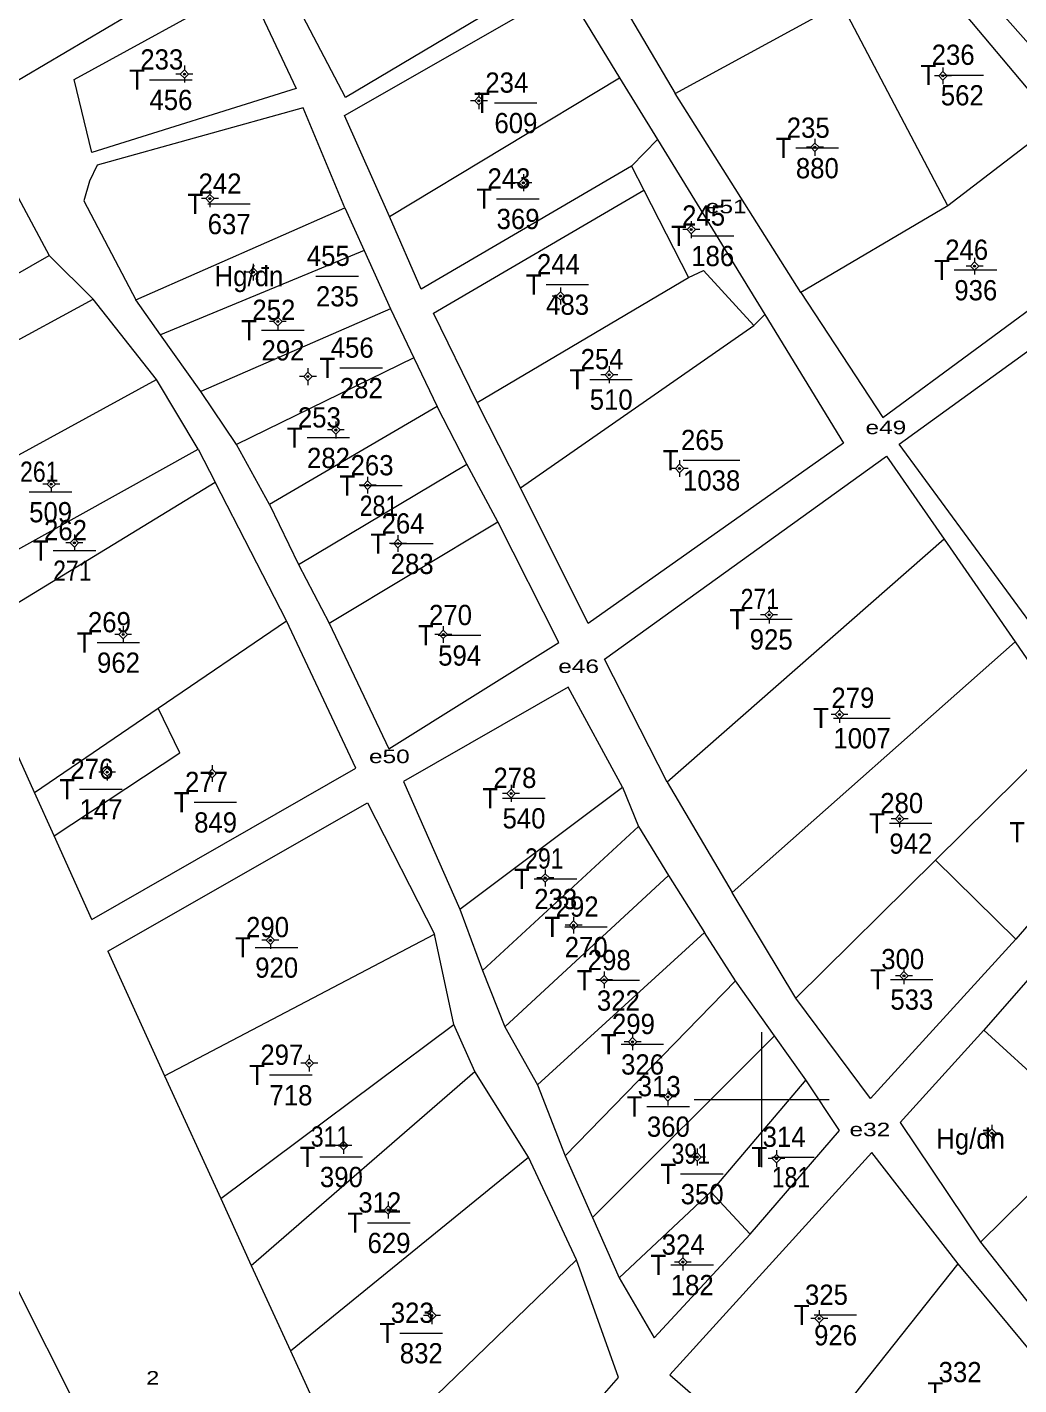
# Model space of a CAD drawing. Header units: metres. Extents: x 399630 to 400794, y 49521 to 50842.
# Drawn here: x 400091.2 to 400238.1, y 49757.8 to 49958.9 of the extents above; entities that cross this region are included whole.
import ezdxf
from ezdxf.enums import TextEntityAlignment as Align

# ---------------------------------------------------------------- set-up
doc = ezdxf.new("R2010")
doc.units = ezdxf.units.M
doc.header["$LTSCALE"] = 1.2
for name, color, linetype, lineweight in [('11', 7, 'Continuous', 13), ('15', 7, 'Continuous', 13), ('22', 7, 'Continuous', 13), ('63', 7, 'Continuous', 13)]:
    doc.layers.add(name, color=color, linetype=linetype, lineweight=lineweight)
doc.layers.add('50', color=7, linetype='Continuous')

msp = doc.modelspace()

# ---------------------------------------------------------------- hatches: boundary and pattern name
at = {"layer": '11'}
for points in [[(400114.674, 49951.917, 1), (400114.374, 49951.917, 1)], [(400226.981, 49951.661, 1), (400226.681, 49951.661, 1)], [(400158.284, 49947.97, 1), (400157.984, 49947.97, 1)], [(400208.027, 49941.07, 1), (400207.727, 49941.07, 1)], [(400164.859, 49935.821, 1), (400164.559, 49935.821, 1)], [(400118.45, 49933.468, 1), (400118.15, 49933.468, 1)], [(400189.723, 49928.88, 1), (400189.423, 49928.88, 1)], [(400124.877, 49922.571, 1), (400124.577, 49922.571, 1)], [(400231.672, 49923.473, 1), (400231.372, 49923.473, 1)], [(400170.36, 49919.042, 1), (400170.06, 49919.042, 1)], [(400128.512, 49915.273, 1), (400128.212, 49915.273, 1)], [(400132.966, 49907.113, 1), (400132.666, 49907.113, 1)], [(400177.578, 49907.378, 1), (400177.278, 49907.378, 1)], [(400137.092, 49899.197, 1), (400136.792, 49899.197, 1)], [(400187.992, 49893.497, 1), (400187.692, 49893.497, 1)], [(400094.964, 49891.189, 1), (400094.664, 49891.189, 1)], [(400141.802, 49891.03, 1), (400141.502, 49891.03, 1)], [(400098.383, 49882.479, 1), (400098.083, 49882.479, 1)], [(400146.292, 49882.379, 1), (400145.992, 49882.379, 1)], [(400201.244, 49871.799, 1), (400200.944, 49871.799, 1)], [(400105.606, 49868.91, 1), (400105.306, 49868.91, 1)], [(400153.014, 49868.91, 1), (400152.714, 49868.91, 1)], [(400211.674, 49857.058, 1), (400211.374, 49857.058, 1)], [(400103.241, 49848.525, 1), (400102.941, 49848.525, 1)], [(400118.792, 49848.317, 1), (400118.492, 49848.317, 1)], [(400163.043, 49845.358, 1), (400162.743, 49845.358, 1)], [(400220.568, 49841.614, 1), (400220.268, 49841.614, 1)], [(400168.103, 49832.841, 1), (400167.803, 49832.841, 1)], [(400172.296, 49825.843, 1), (400171.996, 49825.843, 1)], [(400127.399, 49823.595, 1), (400127.099, 49823.595, 1)], [(400176.815, 49817.754, 1), (400176.515, 49817.754, 1)], [(400221.214, 49818.351, 1), (400220.914, 49818.351, 1)], [(400181.032, 49808.56, 1), (400180.732, 49808.56, 1)], [(400133.161, 49805.4, 1), (400132.861, 49805.4, 1)], [(400186.264, 49800.4, 1), (400185.964, 49800.4, 1)], [(400234.229, 49795.039, 1), (400233.929, 49795.039, 1)], [(400138.223, 49793.208, 1), (400137.923, 49793.208, 1)], [(400190.569, 49791.497, 1), (400190.269, 49791.497, 1)], [(400202.338, 49791.257, 1), (400202.038, 49791.257, 1)], [(400144.861, 49783.65, 1), (400144.561, 49783.65, 1)], [(400188.469, 49775.941, 1), (400188.169, 49775.941, 1)], [(400151.325, 49768.011, 1), (400151.025, 49768.011, 1)], [(400208.669, 49767.57, 1), (400208.369, 49767.57, 1)]]:
    msp.add_hatch(color=256, dxfattribs=at).paths.add_polyline_path(points)

# ---------------------------------------------------------------- linework, layer by layer
for p, q in [((400114.52, 49953.17), (400114.52, 49952.54)), ((400226.83, 49952.91), (400226.83, 49952.29)), ((400113.9, 49951.92), (400113.27, 49951.92)), ((400114.52, 49951.29), (400114.52, 49950.67)), ((400115.77, 49951.92), (400115.15, 49951.92)), ((400226.21, 49951.66), (400225.58, 49951.66)), ((400226.83, 49951.04), (400226.83, 49950.41)), ((400228.08, 49951.66), (400227.46, 49951.66)), ((400158.13, 49949.22), (400158.13, 49948.6)), ((400157.51, 49947.97), (400156.88, 49947.97)), ((400158.13, 49947.35), (400158.13, 49946.72)), ((400159.38, 49947.97), (400158.76, 49947.97)), ((400207.25, 49941.07), (400206.63, 49941.07)), ((400207.88, 49942.32), (400207.88, 49941.69)), ((400207.88, 49940.44), (400207.88, 49939.82)), ((400209.13, 49941.07), (400208.5, 49941.07)), ((400164.71, 49937.07), (400164.71, 49936.45)), ((400118.3, 49934.72), (400118.3, 49934.09)), ((400164.08, 49935.82), (400163.46, 49935.82)), ((400164.71, 49935.2), (400164.71, 49934.57)), ((400165.96, 49935.82), (400165.33, 49935.82)), ((400117.68, 49933.47), (400117.05, 49933.47)), ((400118.3, 49932.84), (400118.3, 49932.22)), ((400119.55, 49933.47), (400118.93, 49933.47)), ((400188.95, 49928.88), (400188.32, 49928.88)), ((400189.57, 49930.13), (400189.57, 49929.51)), ((400190.82, 49928.88), (400190.2, 49928.88)), ((400189.57, 49928.26), (400189.57, 49927.63)), ((400231.52, 49924.72), (400231.52, 49924.1)), ((400124.1, 49922.57), (400123.48, 49922.57)), ((400124.73, 49923.82), (400124.73, 49923.2)), ((400125.98, 49922.57), (400125.35, 49922.57)), ((400230.9, 49923.47), (400230.27, 49923.47)), ((400231.52, 49922.85), (400231.52, 49922.22)), ((400232.77, 49923.47), (400232.15, 49923.47)), ((400124.73, 49921.95), (400124.73, 49921.32)), ((400170.21, 49920.29), (400170.21, 49919.67)), ((400169.59, 49919.04), (400168.96, 49919.04)), ((400170.21, 49918.42), (400170.21, 49917.79)), ((400171.46, 49919.04), (400170.84, 49919.04)), ((400128.36, 49916.52), (400128.36, 49915.9)), ((400127.74, 49915.27), (400127.11, 49915.27)), ((400128.36, 49914.65), (400128.36, 49914.02)), ((400129.61, 49915.27), (400128.99, 49915.27)), ((400132.82, 49908.36), (400132.82, 49907.74)), ((400177.43, 49908.63), (400177.43, 49908)), ((400132.19, 49907.11), (400131.57, 49907.11)), ((400132.82, 49906.49), (400132.82, 49905.86)), ((400134.07, 49907.11), (400133.44, 49907.11)), ((400176.8, 49907.38), (400176.18, 49907.38)), ((400177.43, 49906.75), (400177.43, 49906.13)), ((400178.68, 49907.38), (400178.05, 49907.38)), ((400136.94, 49900.45), (400136.94, 49899.82)), ((400136.32, 49899.2), (400135.69, 49899.2)), ((400136.94, 49898.57), (400136.94, 49897.95)), ((400138.19, 49899.2), (400137.57, 49899.2)), ((400187.84, 49894.75), (400187.84, 49894.12)), ((400094.81, 49892.44), (400094.81, 49891.81)), ((400141.65, 49892.28), (400141.65, 49891.65)), ((400187.22, 49893.5), (400186.59, 49893.5)), ((400187.84, 49892.87), (400187.84, 49892.25)), ((400189.09, 49893.5), (400188.47, 49893.5)), ((400094.19, 49891.19), (400093.56, 49891.19)), ((400094.81, 49890.56), (400094.81, 49889.94)), ((400096.06, 49891.19), (400095.44, 49891.19)), ((400141.03, 49891.03), (400140.4, 49891.03)), ((400141.65, 49890.4), (400141.65, 49889.78)), ((400142.9, 49891.03), (400142.28, 49891.03)), ((400097.61, 49882.48), (400096.98, 49882.48)), ((400098.23, 49883.73), (400098.23, 49883.1)), ((400099.48, 49882.48), (400098.86, 49882.48)), ((400145.52, 49882.38), (400144.89, 49882.38)), ((400146.14, 49883.63), (400146.14, 49883)), ((400147.39, 49882.38), (400146.77, 49882.38)), ((400098.23, 49881.85), (400098.23, 49881.23)), ((400146.14, 49881.75), (400146.14, 49881.13)), ((400201.09, 49873.05), (400201.09, 49872.42)), ((400105.46, 49870.16), (400105.46, 49869.53)), ((400152.86, 49870.16), (400152.86, 49869.54)), ((400200.47, 49871.8), (400199.84, 49871.8)), ((400201.09, 49871.17), (400201.09, 49870.55)), ((400202.34, 49871.8), (400201.72, 49871.8)), ((400104.83, 49868.91), (400104.21, 49868.91)), ((400105.46, 49868.28), (400105.46, 49867.66)), ((400106.71, 49868.91), (400106.08, 49868.91)), ((400152.24, 49868.91), (400151.61, 49868.91)), ((400152.86, 49868.29), (400152.86, 49867.66)), ((400154.11, 49868.91), (400153.49, 49868.91)), ((400211.52, 49858.31), (400211.52, 49857.68)), ((400210.9, 49857.06), (400210.27, 49857.06)), ((400211.52, 49856.43), (400211.52, 49855.81)), ((400212.77, 49857.06), (400212.15, 49857.06)), ((400102.47, 49848.52), (400101.84, 49848.52)), ((400103.09, 49849.77), (400103.09, 49849.15)), ((400103.09, 49847.9), (400103.09, 49847.27)), ((400104.34, 49848.52), (400103.72, 49848.52)), ((400118.02, 49848.32), (400117.39, 49848.32)), ((400118.64, 49849.57), (400118.64, 49848.94)), ((400119.89, 49848.32), (400119.27, 49848.32)), ((400118.64, 49847.69), (400118.64, 49847.07)), ((400162.89, 49846.61), (400162.89, 49845.98)), ((400162.27, 49845.36), (400161.64, 49845.36)), ((400162.89, 49844.73), (400162.89, 49844.11)), ((400164.14, 49845.36), (400163.52, 49845.36)), ((400220.42, 49842.86), (400220.42, 49842.24)), ((400219.79, 49841.61), (400219.17, 49841.61)), ((400220.42, 49840.99), (400220.42, 49840.36)), ((400221.67, 49841.61), (400221.04, 49841.61)), ((400167.95, 49834.09), (400167.95, 49833.47)), ((400167.33, 49832.84), (400166.7, 49832.84)), ((400167.95, 49832.22), (400167.95, 49831.59)), ((400169.2, 49832.84), (400168.58, 49832.84)), ((400171.52, 49825.84), (400170.9, 49825.84)), ((400172.15, 49827.09), (400172.15, 49826.47)), ((400173.4, 49825.84), (400172.77, 49825.84)), ((400127.25, 49824.85), (400127.25, 49824.22)), ((400172.15, 49825.22), (400172.15, 49824.59)), ((400126.62, 49823.6), (400126, 49823.6)), ((400127.25, 49822.97), (400127.25, 49822.35)), ((400128.5, 49823.6), (400127.87, 49823.6)), ((400176.04, 49817.75), (400175.42, 49817.75)), ((400176.67, 49819), (400176.67, 49818.38)), ((400177.92, 49817.75), (400177.29, 49817.75)), ((400220.44, 49818.35), (400219.81, 49818.35)), ((400221.06, 49819.6), (400221.06, 49818.98)), ((400221.06, 49817.73), (400221.06, 49817.1)), ((400222.31, 49818.35), (400221.69, 49818.35)), ((400176.67, 49817.13), (400176.67, 49816.5)), ((400180.88, 49809.81), (400180.88, 49809.18)), ((400180.26, 49808.56), (400179.63, 49808.56)), ((400180.88, 49807.93), (400180.88, 49807.31)), ((400182.13, 49808.56), (400181.51, 49808.56)), ((400133.01, 49806.65), (400133.01, 49806.02)), ((400132.39, 49805.4), (400131.76, 49805.4)), ((400133.01, 49804.77), (400133.01, 49804.15)), ((400134.26, 49805.4), (400133.64, 49805.4)), ((400186.11, 49801.65), (400186.11, 49801.03)), ((400185.49, 49800.4), (400184.86, 49800.4)), ((400186.11, 49799.78), (400186.11, 49799.15)), ((400187.36, 49800.4), (400186.74, 49800.4)), ((400234.08, 49796.29), (400234.08, 49795.66)), ((400138.07, 49794.46), (400138.07, 49793.83)), ((400233.45, 49795.04), (400232.83, 49795.04)), ((400234.08, 49794.41), (400234.08, 49793.79)), ((400235.33, 49795.04), (400234.7, 49795.04)), ((400137.45, 49793.21), (400136.82, 49793.21)), ((400138.07, 49792.58), (400138.07, 49791.96)), ((400139.32, 49793.21), (400138.7, 49793.21)), ((400190.42, 49792.75), (400190.42, 49792.12)), ((400202.19, 49792.51), (400202.19, 49791.88)), ((400189.79, 49791.5), (400189.17, 49791.5)), ((400190.42, 49790.87), (400190.42, 49790.25)), ((400191.67, 49791.5), (400191.04, 49791.5)), ((400201.56, 49791.26), (400200.94, 49791.26)), ((400202.19, 49790.63), (400202.19, 49790.01)), ((400203.44, 49791.26), (400202.81, 49791.26)), ((400144.09, 49783.65), (400143.46, 49783.65)), ((400144.71, 49784.9), (400144.71, 49784.27)), ((400145.96, 49783.65), (400145.34, 49783.65)), ((400144.71, 49783.02), (400144.71, 49782.4)), ((400187.69, 49775.94), (400187.07, 49775.94)), ((400188.32, 49777.19), (400188.32, 49776.57)), ((400189.57, 49775.94), (400188.94, 49775.94)), ((400188.32, 49775.32), (400188.32, 49774.69)), ((400150.55, 49768.01), (400149.93, 49768.01)), ((400151.18, 49769.26), (400151.18, 49768.64)), ((400152.43, 49768.01), (400151.8, 49768.01)), ((400207.89, 49767.57), (400207.27, 49767.57)), ((400208.52, 49768.82), (400208.52, 49768.19)), ((400209.77, 49767.57), (400209.14, 49767.57)), ((400151.18, 49767.39), (400151.18, 49766.76)), ((400208.52, 49766.94), (400208.52, 49766.32))]:
    msp.add_line(p, q, dxfattribs=at)
for points in [[(400114.52, 49952.54), (400113.9, 49951.92), (400114.52, 49951.29), (400115.15, 49951.92)], [(400226.83, 49952.29), (400226.21, 49951.66), (400226.83, 49951.04), (400227.46, 49951.66)], [(400158.13, 49948.6), (400157.51, 49947.97), (400158.13, 49947.35), (400158.76, 49947.97)], [(400207.88, 49941.69), (400207.25, 49941.07), (400207.88, 49940.44), (400208.5, 49941.07)], [(400164.71, 49936.45), (400164.08, 49935.82), (400164.71, 49935.2), (400165.33, 49935.82)], [(400118.3, 49934.09), (400117.68, 49933.47), (400118.3, 49932.84), (400118.93, 49933.47)], [(400189.57, 49929.51), (400188.95, 49928.88), (400189.57, 49928.26), (400190.2, 49928.88)], [(400124.73, 49923.2), (400124.1, 49922.57), (400124.73, 49921.95), (400125.35, 49922.57)], [(400231.52, 49924.1), (400230.9, 49923.47), (400231.52, 49922.85), (400232.15, 49923.47)], [(400170.21, 49919.67), (400169.59, 49919.04), (400170.21, 49918.42), (400170.84, 49919.04)], [(400128.36, 49915.9), (400127.74, 49915.27), (400128.36, 49914.65), (400128.99, 49915.27)], [(400132.82, 49907.74), (400132.19, 49907.11), (400132.82, 49906.49), (400133.44, 49907.11)], [(400177.43, 49908), (400176.8, 49907.38), (400177.43, 49906.75), (400178.05, 49907.38)], [(400136.94, 49899.82), (400136.32, 49899.2), (400136.94, 49898.57), (400137.57, 49899.2)], [(400187.84, 49894.12), (400187.22, 49893.5), (400187.84, 49892.87), (400188.47, 49893.5)], [(400094.81, 49891.81), (400094.19, 49891.19), (400094.81, 49890.56), (400095.44, 49891.19)], [(400141.65, 49891.65), (400141.03, 49891.03), (400141.65, 49890.4), (400142.28, 49891.03)], [(400098.23, 49883.1), (400097.61, 49882.48), (400098.23, 49881.85), (400098.86, 49882.48)], [(400146.14, 49883), (400145.52, 49882.38), (400146.14, 49881.75), (400146.77, 49882.38)], [(400201.09, 49872.42), (400200.47, 49871.8), (400201.09, 49871.17), (400201.72, 49871.8)], [(400105.46, 49869.53), (400104.83, 49868.91), (400105.46, 49868.28), (400106.08, 49868.91)], [(400152.86, 49869.54), (400152.24, 49868.91), (400152.86, 49868.29), (400153.49, 49868.91)], [(400211.52, 49857.68), (400210.9, 49857.06), (400211.52, 49856.43), (400212.15, 49857.06)], [(400103.09, 49849.15), (400102.47, 49848.52), (400103.09, 49847.9), (400103.72, 49848.52)], [(400118.64, 49848.94), (400118.02, 49848.32), (400118.64, 49847.69), (400119.27, 49848.32)], [(400162.89, 49845.98), (400162.27, 49845.36), (400162.89, 49844.73), (400163.52, 49845.36)], [(400220.42, 49842.24), (400219.79, 49841.61), (400220.42, 49840.99), (400221.04, 49841.61)], [(400167.95, 49833.47), (400167.33, 49832.84), (400167.95, 49832.22), (400168.58, 49832.84)], [(400172.15, 49826.47), (400171.52, 49825.84), (400172.15, 49825.22), (400172.77, 49825.84)], [(400127.25, 49824.22), (400126.62, 49823.6), (400127.25, 49822.97), (400127.87, 49823.6)], [(400176.67, 49818.38), (400176.04, 49817.75), (400176.67, 49817.13), (400177.29, 49817.75)], [(400221.06, 49818.98), (400220.44, 49818.35), (400221.06, 49817.73), (400221.69, 49818.35)], [(400180.88, 49809.18), (400180.26, 49808.56), (400180.88, 49807.93), (400181.51, 49808.56)], [(400133.01, 49806.02), (400132.39, 49805.4), (400133.01, 49804.77), (400133.64, 49805.4)], [(400186.11, 49801.03), (400185.49, 49800.4), (400186.11, 49799.78), (400186.74, 49800.4)], [(400234.08, 49795.66), (400233.45, 49795.04), (400234.08, 49794.41), (400234.7, 49795.04)], [(400138.07, 49793.83), (400137.45, 49793.21), (400138.07, 49792.58), (400138.7, 49793.21)], [(400190.42, 49792.12), (400189.79, 49791.5), (400190.42, 49790.87), (400191.04, 49791.5)], [(400202.19, 49791.88), (400201.56, 49791.26), (400202.19, 49790.63), (400202.81, 49791.26)], [(400144.71, 49784.27), (400144.09, 49783.65), (400144.71, 49783.02), (400145.34, 49783.65)], [(400188.32, 49776.57), (400187.69, 49775.94), (400188.32, 49775.32), (400188.94, 49775.94)], [(400151.18, 49768.64), (400150.55, 49768.01), (400151.18, 49767.39), (400151.8, 49768.01)], [(400208.52, 49768.19), (400207.89, 49767.57), (400208.52, 49766.94), (400209.14, 49767.57)]]:
    msp.add_lwpolyline(points, close=True, dxfattribs=at)
for centre in [(400114.524, 49951.917), (400226.831, 49951.661), (400158.134, 49947.97), (400207.877, 49941.07), (400164.709, 49935.821), (400118.3, 49933.468), (400189.573, 49928.88), (400124.727, 49922.571), (400231.522, 49923.473), (400170.21, 49919.042), (400128.362, 49915.273), (400132.816, 49907.113), (400177.428, 49907.378), (400136.942, 49899.197), (400187.842, 49893.497), (400094.814, 49891.189), (400141.652, 49891.03), (400098.233, 49882.479), (400146.142, 49882.379), (400201.094, 49871.799), (400105.456, 49868.91), (400152.864, 49868.91), (400211.524, 49857.058), (400103.091, 49848.525), (400118.642, 49848.317), (400162.893, 49845.358), (400220.418, 49841.614), (400167.953, 49832.841), (400172.146, 49825.843), (400127.249, 49823.595), (400176.665, 49817.754), (400221.064, 49818.351), (400180.882, 49808.56), (400133.011, 49805.4), (400186.114, 49800.4), (400234.079, 49795.039), (400138.073, 49793.208), (400190.419, 49791.497), (400202.188, 49791.257), (400144.711, 49783.65), (400188.319, 49775.941), (400151.175, 49768.011), (400208.519, 49767.57)]:
    msp.add_circle(centre, 0.15, dxfattribs=at)
at = {"layer": '15'}
for p, q in [((400109.35, 49951.09), (400115.65, 49951.09)), ((400226.52, 49951.78), (400232.82, 49951.78)), ((400160.43, 49947.66), (400166.73, 49947.66)), ((400205.06, 49940.98), (400211.36, 49940.98)), ((400117.97, 49932.7), (400124.27, 49932.7)), ((400160.75, 49933.46), (400167.05, 49933.46)), ((400189.57, 49927.97), (400195.87, 49927.97)), ((400228.52, 49922.9), (400234.82, 49922.9)), ((400134, 49922), (400140.3, 49922)), ((400168.08, 49920.76), (400174.38, 49920.76)), ((400125.94, 49914), (400132.24, 49914)), ((400137.54, 49908.4), (400143.84, 49908.4)), ((400174.54, 49906.7), (400180.84, 49906.7)), ((400132.68, 49898.06), (400138.98, 49898.06)), ((400188.35, 49894.72), (400196.75, 49894.72)), ((400140.48, 49890.98), (400146.78, 49890.98)), ((400091.54, 49890.02), (400097.84, 49890.02)), ((400145.07, 49882.36), (400151.37, 49882.36)), ((400095.09, 49881.36), (400101.39, 49881.36)), ((400198.23, 49871.17), (400204.53, 49871.17)), ((400152.1, 49868.79), (400158.4, 49868.79)), ((400101.59, 49867.73), (400107.89, 49867.73)), ((400210.62, 49856.53), (400219.02, 49856.53)), ((400099, 49846), (400105.3, 49846)), ((400115.96, 49844.06), (400122.26, 49844.06)), ((400161.63, 49844.67), (400167.93, 49844.67)), ((400218.9, 49840.93), (400225.2, 49840.93)), ((400166.32, 49832.72), (400172.62, 49832.72)), ((400170.84, 49825.6), (400177.14, 49825.6)), ((400125.01, 49822.56), (400131.31, 49822.56)), ((400219.05, 49817.82), (400225.35, 49817.82)), ((400175.6, 49817.68), (400181.9, 49817.68)), ((400179.18, 49808.21), (400185.48, 49808.21)), ((400127.12, 49803.65), (400133.42, 49803.65)), ((400183, 49799), (400189.3, 49799)), ((400134.59, 49791.54), (400140.89, 49791.54)), ((400201.49, 49791.5), (400207.79, 49791.5)), ((400188, 49789), (400194.3, 49789)), ((400141.64, 49781.77), (400147.94, 49781.77)), ((400186.54, 49775.53), (400192.84, 49775.53)), ((400207.76, 49768.1), (400214.06, 49768.1)), ((400146.42, 49765.43), (400152.72, 49765.43))]:
    msp.add_line(p, q, dxfattribs=at)
at = {"layer": '22'}
for p, q in [((400174.34, 49970.84), (400187.2, 49949.02)), ((400170.92, 49964.52), (400178.96, 49951.38)), ((400227.54, 49932.41), (400211.79, 49962.42)), ((400144.91, 49930.81), (400178.96, 49951.38)), ((400064.24, 49907.76), (400094.51, 49925.03)), ((400141.13, 49925.81), (400111, 49913.31)), ((400157.87, 49903.27), (400189.16, 49921.81)), ((400067.56, 49900.41), (400101.04, 49918.6)), ((400145.02, 49917.14), (400116.97, 49904.9)), ((400198.84, 49914.67), (400200.44, 49916.3)), ((400164.31, 49890.61), (400198.84, 49914.67)), ((400116.97, 49904.9), (400111, 49913.31)), ((400148.48, 49909.91), (400122.25, 49897.04)), ((400073.76, 49886.66), (400110.39, 49906.67)), ((400122.25, 49897.04), (400116.97, 49904.9)), ((400164.31, 49890.61), (400157.87, 49903.27)), ((400078.85, 49875.37), (400116.55, 49896.37)), ((400116.55, 49896.37), (400119.07, 49891.45)), ((400127.11, 49888.17), (400122.25, 49897.04)), ((400131.44, 49879.27), (400156.34, 49894.15)), ((400081.85, 49868.72), (400119.07, 49891.45)), ((400129.62, 49870.91), (400119.07, 49891.45)), ((400135.95, 49870.56), (400160.92, 49885.6)), ((400227.04, 49883.04), (400186.01, 49847.04)), ((400227.04, 49883.04), (400237.54, 49867.81)), ((400110.63, 49857.97), (400129.62, 49870.91)), ((400237.54, 49867.81), (400245.98, 49855.46)), ((400092.33, 49845.5), (400110.63, 49857.97)), ((400155.29, 49828.23), (400179.39, 49846.3)), ((400158.65, 49819.13), (400181.74, 49840.45)), ((400237.64, 49823.78), (400225.75, 49835.48)), ((400205.06, 49815.03), (400195.64, 49830.66)), ((400248.49, 49828.2), (400232.88, 49810.29)), ((400111.6, 49803.54), (400151.53, 49824.49)), ((400196.11, 49817.62), (400170.91, 49791.66)), ((400119.91, 49785.34), (400154.44, 49811.12)), ((400249.1, 49795.43), (400232.88, 49810.29)), ((400201.89, 49809.46), (400174.96, 49782.52)), ((400124.43, 49775.44), (400157.53, 49804.16)), ((400249.1, 49795.43), (400232.4, 49778.89)), ((400170.91, 49791.66), (400174.96, 49782.52)), ((400130.22, 49762.77), (400165.45, 49791.47)), ((400192.45, 49786.33), (400178.92, 49773.58)), ((400174.96, 49782.52), (400178.92, 49773.58)), ((400138.9, 49743.76), (400172.58, 49776.25))]:
    msp.add_line(p, q, dxfattribs=at)
for points in [[(400158.73, 49989.27), (400169.86, 49967.23), (400138.38, 49948.44), (400127.89, 49968.44)], [(400243.62, 49944.72), (400227.54, 49932.41), (400205.77, 49919.54), (400187.2, 49949.02), (400211.79, 49962.42), (400221.37, 49971.16)], [(400123.81, 49965.2), (400131.09, 49949.76), (400100.81, 49940.29), (400098.21, 49951.12)]]:
    msp.add_lwpolyline(points, close=True, dxfattribs=at)
for points in [[(400113.99, 49983.27), (400121.02, 49969.41), (400087.89, 49949.78), (400081.37, 49961.52)], [(400251.64, 49947.28), (400248.75, 49946.05), (400224.43, 49973.47)], [(400144.91, 49930.81), (400138.24, 49945.79), (400170.92, 49964.52)], [(400178.96, 49951.38), (400184.56, 49942.24), (400200.44, 49916.3)], [(400138.3, 49932.13), (400132.13, 49946.94), (400101.6, 49938.45), (400100.45, 49936.08), (400099.64, 49933.14), (400107.35, 49918.46)], [(400205.77, 49919.54), (400217.94, 49901.07), (400258.94, 49931.25), (400243.62, 49944.72)], [(400055.82, 49926.42), (400084.93, 49942.86), (400094.51, 49925.03)], [(400184.56, 49942.24), (400180.72, 49938.26), (400182.55, 49934.7), (400189.16, 49921.81)], [(400180.72, 49938.26), (400149.58, 49920.08), (400144.91, 49930.81)], [(400157.87, 49903.27), (400151.41, 49916.52), (400182.55, 49934.7)], [(400111, 49913.31), (400107.35, 49918.46), (400138.3, 49932.13)], [(400138.3, 49932.13), (400141.13, 49925.81), (400145.02, 49917.14), (400148.48, 49909.91), (400151.94, 49902.69)], [(400100.82, 49826.69), (400095.22, 49839.09), (400092.33, 49845.5), (400081.85, 49868.72), (400078.85, 49875.37), (400073.76, 49886.66), (400067.56, 49900.41), (400064.24, 49907.76), (400055.82, 49926.42)], [(400116.55, 49896.37), (400110.39, 49906.67), (400101.04, 49918.6), (400094.51, 49925.03)], [(400189.16, 49921.81), (400191.38, 49922.8), (400198.84, 49914.67)], [(400200.44, 49916.3), (400212.09, 49897.26), (400174.31, 49870.54), (400164.31, 49890.61)], [(400240.81, 49869.24), (400220.34, 49897.11), (400242.1, 49912.85), (400253.32, 49901.71)], [(400160.92, 49885.6), (400156.34, 49894.15), (400151.94, 49902.69), (400127.11, 49888.17), (400131.44, 49879.27), (400135.95, 49870.56)], [(400186.01, 49847.04), (400176.74, 49865.26), (400218.47, 49895.3), (400227.04, 49883.04)], [(400135.95, 49870.56), (400144.8, 49851.98), (400169.95, 49867.73), (400160.92, 49885.6)], [(400100.82, 49826.69), (400139.93, 49849.1), (400129.62, 49870.91)], [(400186.01, 49847.04), (400195.64, 49830.66), (400237.54, 49867.81)], [(400179.39, 49846.3), (400171.33, 49861.11), (400146.96, 49847.11), (400155.29, 49828.23)], [(400095.22, 49839.09), (400113.86, 49851.35), (400110.63, 49857.97)], [(400205.06, 49815.03), (400225.75, 49835.48), (400245.98, 49855.46)], [(400245.98, 49855.46), (400255.7, 49844.61), (400237.64, 49823.78)], [(400179.39, 49846.3), (400181.74, 49840.45), (400186.2, 49833.18)], [(400103.18, 49821.98), (400141.63, 49843.95), (400151.53, 49824.49)], [(400161.95, 49810.76), (400186.2, 49833.18), (400191.52, 49824.76)], [(400155.29, 49828.23), (400158.65, 49819.13), (400161.95, 49810.76), (400166.78, 49802.19), (400170.91, 49791.66)], [(400172.58, 49776.25), (400165.45, 49791.47), (400157.53, 49804.16), (400154.44, 49811.12), (400151.53, 49824.49)], [(400206.52, 49802.93), (400201.89, 49809.46), (400196.11, 49817.62), (400191.52, 49824.76), (400166.78, 49802.19)], [(400237.64, 49823.78), (400216.1, 49800.17), (400205.06, 49815.03)], [(400103.18, 49821.98), (400111.6, 49803.54), (400119.91, 49785.34), (400124.43, 49775.44), (400130.22, 49762.77), (400138.9, 49743.76), (400148.06, 49723.69)], [(400232.88, 49810.29), (400220.52, 49796.62), (400232.4, 49778.89)], [(400075.58, 49802.98), (400080.41, 49792.39), (400081.33, 49790.39), (400084.41, 49783.64), (400087.03, 49777.9), (400089.74, 49771.97), (400098.5, 49754.59)], [(400206.52, 49802.93), (400192.45, 49786.33), (400198.29, 49780.08)], [(400198.29, 49780.08), (400211.52, 49795.41), (400206.52, 49802.93)], [(400229.09, 49775.69), (400216.32, 49792.19), (400186.42, 49759.24), (400203.94, 49744)], [(400178.92, 49773.58), (400184.1, 49764.73), (400198.29, 49780.08)], [(400232.4, 49778.89), (400246.68, 49760.81), (400261.69, 49744.9)], [(400148.06, 49723.69), (400178.81, 49758.82), (400172.58, 49776.25)], [(400203.94, 49744), (400210.12, 49751.79), (400229.09, 49775.69)], [(400257.23, 49742.36), (400244, 49757.71), (400229.09, 49775.69)]]:
    msp.add_lwpolyline(points, dxfattribs=at)
at = {"layer": '63'}
for p, q in [((400200, 49790), (400200, 49810)), ((400190, 49800), (400210, 49800))]:
    msp.add_line(p, q, dxfattribs=at)

# ---------------------------------------------------------------- texts
at = {"layer": '15'}
for s, width, p in [('233', 0.95, (400108, 49952.59)), ('236', 0.95, (400225.17, 49953.28)), ('T', 0.95, (400106.35, 49949.59)), ('T', 0.95, (400223.52, 49950.28)), ('234', 0.95, (400159.08, 49949.16)), ('456', 0.95, (400109.35, 49946.59)), ('T', 0.95, (400157.43, 49946.16)), ('562', 0.95, (400226.52, 49947.28)), ('609', 0.95, (400160.43, 49943.16)), ('235', 0.95, (400203.71, 49942.48)), ('T', 0.95, (400202.06, 49939.48)), ('880', 0.95, (400205.06, 49936.48)), ('242', 0.95, (400116.62, 49934.2)), ('243', 0.95, (400159.4, 49934.96)), ('T', 0.95, (400157.75, 49931.96)), ('T', 0.95, (400114.97, 49931.2)), ('245', 0.95, (400188.22, 49929.47)), ('637', 0.95, (400117.97, 49928.2)), ('369', 0.95, (400160.75, 49928.96)), ('T', 0.95, (400186.57, 49926.47)), ('455', 0.95, (400132.65, 49923.5)), ('186', 0.95, (400189.57, 49923.47)), ('246', 0.95, (400227.17, 49924.4)), ('244', 0.95, (400166.72, 49922.26)), ('T', 0.95, (400225.52, 49921.4)), ('Hg/đn', 0.95, (400119, 49920.5)), ('235', 0.95, (400134, 49917.5)), ('T', 0.95, (400165.08, 49919.26)), ('936', 0.95, (400228.52, 49918.4)), ('252', 0.95, (400124.59, 49915.5)), ('483', 0.95, (400168.08, 49916.26)), ('T', 0.95, (400122.94, 49912.5)), ('292', 0.95, (400125.94, 49909.5)), ('456', 0.95, (400136.19, 49909.9)), ('254', 0.95, (400173.19, 49908.2)), ('T', 0.95, (400134.54, 49906.9)), ('T', 0.95, (400171.54, 49905.2)), ('282', 0.95, (400137.54, 49903.9)), ('510', 0.95, (400174.54, 49902.2)), ('253', 0.95, (400131.33, 49899.56)), ('T', 0.95, (400129.68, 49896.56)), ('265', 0.95, (400188.05, 49896.22)), ('282', 0.95, (400132.68, 49893.56)), ('T', 0.95, (400185.35, 49893.22)), ('261', 0.85, (400090.19, 49891.52)), ('263', 0.95, (400139.13, 49892.48)), ('T', 0.95, (400137.48, 49889.48)), ('1038', 0.95, (400188.35, 49890.22)), ('509', 0.95, (400091.54, 49885.52)), ('281', 0.85, (400140.48, 49886.48)), ('264', 0.95, (400143.72, 49883.86)), ('262', 0.95, (400093.74, 49882.86)), ('T', 0.95, (400092.09, 49879.86)), ('T', 0.95, (400142.07, 49880.86)), ('283', 0.95, (400145.07, 49877.86)), ('271', 0.85, (400095.09, 49876.86)), ('271', 0.85, (400196.88, 49872.67)), ('269', 0.95, (400100.24, 49869.23)), ('270', 0.95, (400150.75, 49870.29)), ('T', 0.95, (400195.23, 49869.67)), ('T', 0.95, (400149.1, 49867.29)), ('T', 0.95, (400098.59, 49866.23)), ('925', 0.95, (400198.23, 49866.67)), ('962', 0.95, (400101.59, 49863.23)), ('594', 0.95, (400152.1, 49864.29)), ('279', 0.95, (400210.32, 49858.03)), ('T', 0.95, (400207.62, 49855.03)), ('1007', 0.95, (400210.62, 49852.03)), ('276', 0.95, (400097.65, 49847.5)), ('277', 0.95, (400114.62, 49845.56)), ('278', 0.95, (400160.28, 49846.17)), ('T', 0.95, (400096, 49844.5)), ('T', 0.95, (400158.63, 49843.17)), ('147', 0.95, (400099, 49841.5)), ('T', 0.95, (400112.96, 49842.56)), ('280', 0.95, (400217.55, 49842.43)), ('849', 0.95, (400115.96, 49839.56)), ('540', 0.95, (400161.63, 49840.17)), ('T', 0.95, (400215.9, 49839.43)), ('T', 0.95, (400236.66, 49838.12)), ('942', 0.95, (400218.9, 49836.43)), ('291', 0.85, (400164.97, 49834.22)), ('T', 0.95, (400163.32, 49831.22)), ('233', 0.95, (400166.32, 49828.22)), ('292', 0.95, (400169.49, 49827.1)), ('290', 0.95, (400123.66, 49824.06)), ('T', 0.95, (400167.84, 49824.1)), ('T', 0.95, (400122.01, 49821.06)), ('270', 0.95, (400170.84, 49821.1)), ('298', 0.95, (400174.25, 49819.18)), ('300', 0.95, (400217.7, 49819.32)), ('920', 0.95, (400125.01, 49818.06)), ('T', 0.95, (400172.6, 49816.18)), ('T', 0.95, (400216.05, 49816.32)), ('322', 0.95, (400175.6, 49813.18)), ('533', 0.95, (400219.05, 49813.32)), ('299', 0.95, (400177.83, 49809.71)), ('T', 0.95, (400176.18, 49806.71)), ('297', 0.95, (400125.77, 49805.15)), ('326', 0.95, (400179.18, 49803.71)), ('T', 0.95, (400124.12, 49802.15)), ('718', 0.95, (400127.12, 49799.15)), ('313', 0.95, (400181.65, 49800.5)), ('T', 0.95, (400180, 49797.5)), ('311', 0.85, (400133.24, 49793.04)), ('360', 0.95, (400183, 49794.5)), ('314', 0.95, (400200.14, 49793)), ('Hg/đn', 0.95, (400225.85, 49792.72)), ('T', 0.95, (400131.59, 49790.04)), ('391', 0.85, (400186.65, 49790.5)), ('T', 0.95, (400198.49, 49790)), ('390', 0.95, (400134.59, 49787.04)), ('T', 0.95, (400185, 49787.5)), ('181', 0.85, (400201.49, 49787)), ('350', 0.95, (400188, 49784.5)), ('312', 0.95, (400140.28, 49783.27)), ('T', 0.95, (400138.64, 49780.27)), ('629', 0.95, (400141.64, 49777.27)), ('324', 0.95, (400185.19, 49777.03)), ('T', 0.95, (400183.54, 49774.03)), ('182', 0.95, (400186.54, 49771.03)), ('325', 0.95, (400206.41, 49769.6)), ('323', 0.95, (400145.08, 49766.93)), ('T', 0.95, (400204.76, 49766.6)), ('T', 0.95, (400143.42, 49763.93)), ('926', 0.95, (400207.76, 49763.6)), ('832', 0.95, (400146.42, 49760.93)), ('332', 0.95, (400226.19, 49758.14)), ('T', 0.95, (400224.54, 49755.14))]:
    msp.add_text(s, height=3, dxfattribs=dict(at, width=width)).set_placement(p)
at = {"layer": '50'}
for s, width, p in [('e51  ', 1.35, (400195.755, 49931.3)), ('e49  ', 1.35, (400219.385, 49898.58)), ('e49  ', 1.35, (400219.385, 49898.58)), ('e49  ', 1.35, (400219.385, 49898.58)), ('e46  ', 1.35, (400173.895, 49863.2)), ('e46  ', 1.35, (400173.895, 49863.2)), ('e46  ', 1.35, (400173.895, 49863.2)), ('e50  ', 1.35, (400145.875, 49849.85)), ('e32  ', 1.35, (400217.015, 49794.58)), ('e32  ', 1.35, (400217.015, 49794.58)), ('e32  ', 1.35, (400217.015, 49794.58)), ('2  ', 1.3, (400110.805, 49757.79)), ('2  ', 1.3, (400110.805, 49757.79)), ('2  ', 1.3, (400110.805, 49757.79))]:
    msp.add_text(s, height=2, dxfattribs=dict(at, width=width)).set_placement(p, align=Align.CENTER)

doc.saveas('drawing.dxf')
